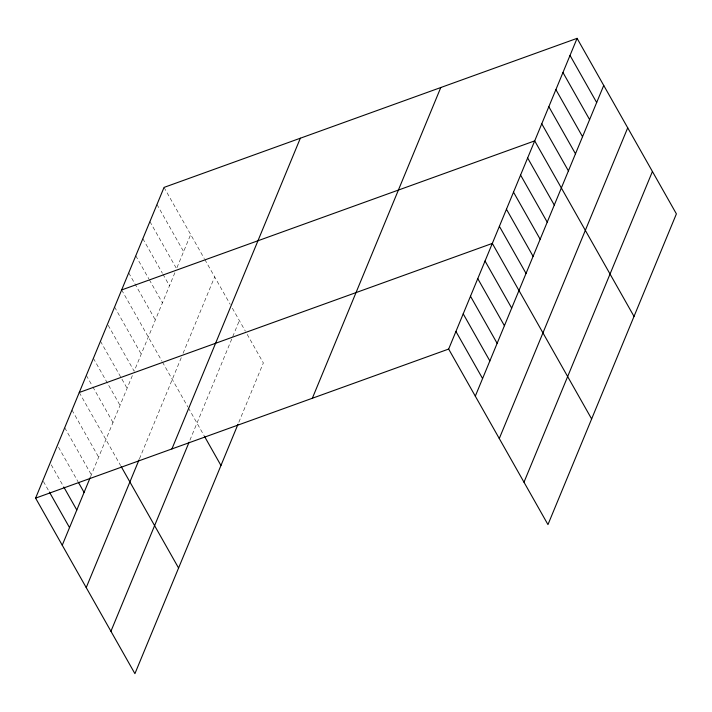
<?xml version="1.0" encoding="UTF-8"?>
<svg xmlns="http://www.w3.org/2000/svg" width="712" height="712" viewBox="0 0 712 712"><rect width="100%" height="100%" fill="white"/><g stroke="black" fill="none" stroke-linecap="round" stroke-linejoin="round"><path stroke-width="0.53" stroke-dasharray="3.56 2.67" d="M90.549 476.746L132.922 374.236M174.885 272.705L134.167 371.219L107.521 324.12M176.968 267.676L190.683 234.506M139.445 458.839L181.418 357.308M183.082 353.286L214.659 276.888M189.917 440.185L231.89 338.654M232.717 336.642L239.365 320.56M238.832 422.252L263.342 362.942L245.907 332.112M164.036 187.407L204.3 258.589M204.851 259.551L230.234 304.416M232.379 308.216L245.364 331.151M156.969 204.495L183.616 251.594M149.903 221.583L176.006 267.721M142.845 238.68L162.416 273.274M162.959 274.236L169.492 285.77M135.778 255.768L148.826 278.837M149.369 279.798L162.425 302.858M128.712 272.856L155.358 319.955M121.654 289.944L161.918 361.126M162.47 362.088L187.852 406.952M188.386 407.905L204.611 436.581M114.588 307.032L141.234 354.131M100.454 341.217L127.101 388.307M93.397 358.305L120.043 405.395M86.33 375.393L92.311 385.966M92.854 386.928L112.977 422.492M79.263 392.481L120.631 465.586M71.992 410.085L98.639 457.184M64.712 427.698L91.359 474.788M58.517 447.225L78.097 481.828M51.246 464.829L63.208 485.976M43.423 481.481L48.861 491.093"/><path stroke-width="1.07" d="M237.995 424.263L134.915 673.659L35.6 498.124L164.036 187.407L577.085 38.341L676.4 213.876L547.964 524.593L448.658 349.058L577.085 38.341M62.247 545.223L90.148 477.725M86.223 587.605L139.036 459.845M171.912 448.934L300.339 138.217M110.93 631.277L189.089 442.197M312.346 398.248L440.781 87.531M475.304 396.157L603.731 85.44M499.281 438.539L627.717 127.822M523.987 482.211L652.423 171.494M121.654 289.944L534.703 140.878L634.018 316.413M79.263 392.481L492.321 243.415L591.636 418.95M35.6 498.124L448.658 349.058M570.027 55.429L596.674 102.528M562.961 72.517L589.607 119.616M555.894 89.614L582.541 136.704M548.836 106.702L575.483 153.792M541.77 123.79L568.416 170.889M527.645 157.966L554.283 205.065M520.579 175.054L547.225 222.153M513.512 192.151L540.159 239.241M506.454 209.239L533.092 256.329M499.388 226.327L526.034 273.426M485.041 261.019L511.688 308.118M477.77 278.632L504.416 325.722M470.49 296.237L497.136 343.335M463.209 313.841L489.856 360.94M455.929 331.454L482.576 378.544M204.611 436.581L220.96 465.479M121.174 466.547L178.579 568.016M78.64 482.789L84.078 492.401M63.751 486.937L76.798 510.006M49.404 492.054L69.527 527.61"/></g></svg>
